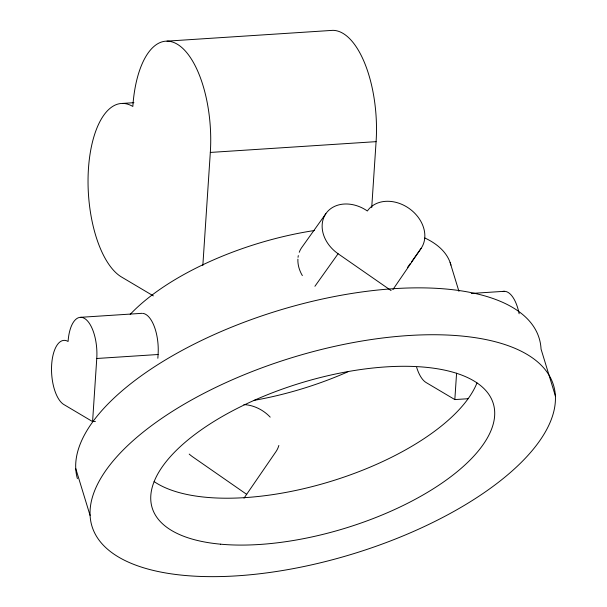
<?xml version="1.0" encoding="UTF-8"?>
<svg xmlns="http://www.w3.org/2000/svg" width="607" height="607" viewBox="0 0 607 607"><rect width="100%" height="100%" fill="white"/><g stroke="black" fill="none" stroke-linecap="round" stroke-linejoin="round"><path stroke-width="0.91" d="M92.583 421.592L96.763 358.487A32.732 14.363 86.3 0 0 84.517 318.432A32.732 14.363 86.3 0 0 68.09 341.475A32.732 14.363 86.3 0 0 51.671 364.526A32.732 14.363 86.3 0 0 63.917 404.581L92.583 421.592L95.42 421.41M157.85 358.267L158.093 354.503A32.732 14.363 86.3 0 0 142.82 313.364M202.837 265.509L210.318 152.433A88.47 38.81 86.3 0 0 177.221 44.174A88.47 38.81 86.3 0 0 132.834 106.46A88.47 38.81 86.3 0 0 88.447 168.754A88.47 38.81 86.3 0 0 121.544 277.02L153.359 295.89M371.719 207.617L376.09 141.651A88.47 38.81 86.3 0 0 332.765 30.35L167.001 41.132M468.05 398.723L454.833 399.581L456.578 373.214M244.014 498.165L275.98 451.623A32.732 25.904 35.5 0 0 278.848 445.455M392.926 289.554L421.129 248.346A32.732 25.904 35.5 0 0 408.883 208.292A32.732 25.904 35.5 0 0 367.364 210.993A32.732 25.904 35.5 0 0 325.853 213.694L301.588 247.747A32.732 25.904 35.5 0 0 299.251 252.284M314.912 286.284L338.099 253.749A32.732 25.904 35.5 0 1 325.853 213.694M407.646 267.27L410.347 263.484M411.425 261.974L421.129 248.346M122.614 103.418L133.919 102.682M210.318 152.433L376.09 141.651M80.731 317.302L142.068 313.318M471.29 293.454L504.318 291.307M96.763 358.487L158.093 354.503M454.833 399.581L426.167 382.577A32.732 14.363 86.3 0 1 416.645 367.318M338.099 253.749L391.09 290.571M246.715 494.379L192.95 457.025A32.732 25.904 35.5 0 1 189.209 454.089M555.382 395.961A241.313 102.75 -17 0 0 201.744 394.459A241.313 102.75 -17 0 0 211.054 576.65A241.313 102.75 -17 0 0 555.382 395.961L541.049 349.086A241.313 102.75 -17 0 0 291.497 306.71A241.313 102.75 -17 0 0 77.415 478.657M450.128 262.535L458.938 291.33M75.738 468.543L90.071 515.419M476.988 382.903A178.344 75.936 -17 0 1 330.572 481.442A178.344 75.936 -17 0 1 154.117 481.594M348.001 371.742A178.344 75.936 -17 0 1 254.196 400.339M130.171 314.403A178.344 75.936 -17 0 1 314.418 230.516M424.817 237.974A178.344 75.936 -17 0 1 450.933 265.1M302.354 275.601A32.732 25.904 35.5 0 1 297.893 259.136M298.037 257.345A32.732 25.904 35.5 0 1 298.318 255.6M502.824 291.481A32.732 14.363 86.3 0 1 519.137 313.766M243.9 404.596A32.732 25.904 35.5 0 1 270.191 417.13M220.591 544.183A178.344 75.936 -17 0 0 493.635 422.442A178.344 75.936 -17 0 0 253.946 400.445A178.344 75.936 -17 0 0 220.591 544.183"/></g></svg>
